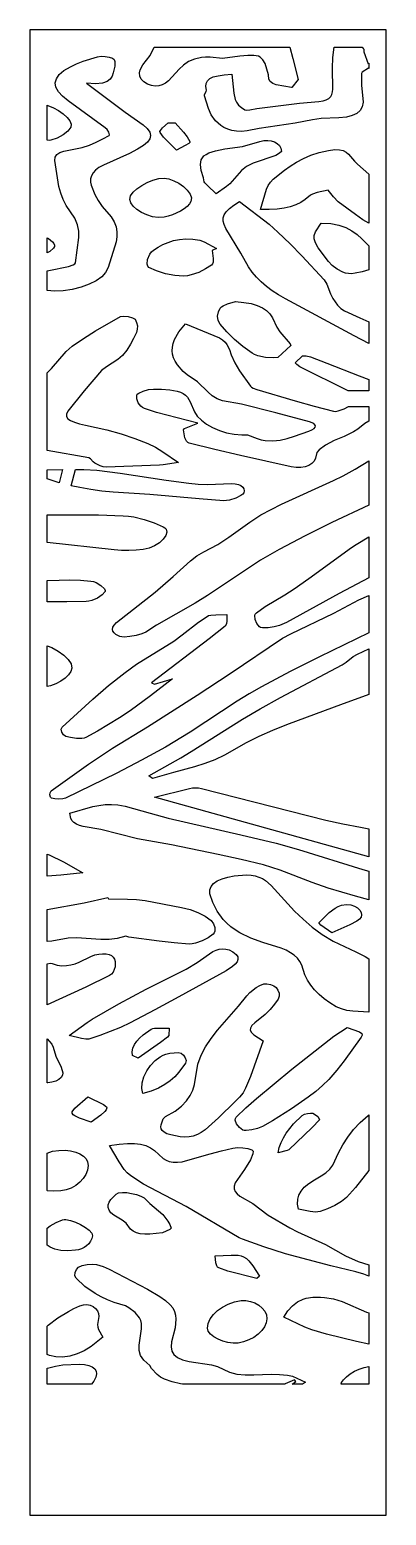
# Model space of a CAD drawing. Extents: x 0 to 408, y 0 to 1700.
import ezdxf

# ---------------------------------------------------------------- set-up
doc = ezdxf.new("R2010")
doc.units = 0
doc.layers.add('CUT', color=1, linetype='Continuous')
doc.layers.add('OUTLINE', color=7, linetype='Continuous')

msp = doc.modelspace()

# ---------------------------------------------------------------- linework, layer by layer
at = {"layer": 'CUT'}
for points in [[(56.02, 1469.44), (54.68, 1476.85), (51.61, 1484.45), (41.68, 1498.89), (38.12, 1505.84), (35.45, 1513.04), (33.49, 1520.42), (30.9, 1535.45), (28.76, 1550.37), (29.01, 1554.29), (31.02, 1557.2), (34.43, 1559.31), (38.88, 1560.83), (59.83, 1565.09), (68.26, 1567.99), (76.2, 1571.41), (83.74, 1575.17), (90.95, 1579.09), (91.37, 1579.64), (90.53, 1582.94), (88.75, 1585.62), (86.52, 1587.84), (44.12, 1618.46), (37.49, 1623.81), (32.78, 1629.03), (30.05, 1634.12), (29.3, 1639.08), (30.55, 1643.92), (33.84, 1648.63), (39.17, 1653.23), (46.55, 1657.71), (53.67, 1661.07), (61.35, 1664.04), (77.66, 1669.02), (81.6, 1669.54), (86.25, 1669.38), (90.87, 1668.65), (94.75, 1667.43), (96.47, 1665.87), (97.38, 1663.47), (97.26, 1658.26), (95.55, 1650.52), (94.24, 1646.81), (92.03, 1643.51), (88.47, 1640.83), (83.1, 1638.99), (75.46, 1638.19), (65.1, 1638.67), (109.32, 1605.72), (129.76, 1591.25), (134.42, 1586.91), (137.3, 1582.83), (138.35, 1578.92), (137.53, 1575.1), (134.79, 1571.28), (130.1, 1567.38), (123.39, 1563.32), (114, 1558.51), (84.25, 1544.98), (79.19, 1542.32), (75.27, 1539.4), (72.43, 1536.26), (70.57, 1532.91), (69.63, 1529.39), (69.54, 1525.73), (70.22, 1521.95), (74.69, 1511.24), (78.33, 1504.43), (82.76, 1497.83), (93.3, 1485.86), (96.79, 1480.14), (98.9, 1474.43), (99.83, 1468.73), (99.77, 1463.04), (98.92, 1457.32), (89.8, 1427.87), (86.86, 1422.12), (82.55, 1417.27), (76.11, 1412.75), (68.01, 1408.73), (58.72, 1405.36), (48.71, 1402.79), (38.46, 1401.17), (28.45, 1400.68), (20, 1401.39), (20, 1423.94), (22.04, 1424.54), (44.33, 1429.17), (49.63, 1430.95), (51.67, 1432.09), (52.5, 1433.24), (56.08, 1462.15)], [(278.16, 1638.55), (275.29, 1640.63), (273.52, 1643.53), (273.04, 1648.38), (269.24, 1661.15), (266.89, 1665.59), (263.69, 1668.56), (261.65, 1669.54), (259.26, 1670.23), (256.48, 1670.63), (249.52, 1670.68), (240.4, 1669.87), (220.6, 1667.19), (206.41, 1668.65), (201.33, 1668.65), (196.69, 1668.27), (188.58, 1666.45), (181.82, 1663.46), (176.11, 1659.57), (171.17, 1655.03), (158.95, 1641.51), (155.32, 1638.73), (151.53, 1636.75), (147.59, 1635.63), (143.51, 1635.39), (139.3, 1636.06), (134.96, 1637.68), (130.5, 1640.29), (127.67, 1643.22), (126.04, 1646.91), (125.58, 1650.78), (126.28, 1654.27), (129.48, 1659.84), (137.68, 1670.58), (142.32, 1680), (297.62, 1680), (301.25, 1667.01), (307.28, 1642.95), (300.04, 1634.02), (299.39, 1633.79), (281.86, 1637.09)], [(323.62, 1596.74), (303.62, 1593.09), (262.43, 1586.81), (248.74, 1584.45), (242.44, 1583.71), (236.64, 1583.83), (231.35, 1584.67), (226.56, 1586.13), (222.28, 1588.09), (218.51, 1590.44), (212.49, 1595.81), (207.79, 1602.53), (204.61, 1609.71), (199.83, 1624.47), (199.96, 1625.98), (201.92, 1629.13), (202.18, 1630.68), (201.54, 1634.98), (201.87, 1638.6), (203.31, 1641.6), (205.98, 1644.03), (209.99, 1645.94), (215.46, 1647.4), (222.51, 1648.44), (231.25, 1649.14), (233.54, 1627.29), (235.01, 1620.11), (236.49, 1616.96), (239.07, 1613.83), (242.39, 1610.88), (246.08, 1608.23), (248.28, 1607.9), (251.78, 1608.32), (259.69, 1609.7), (308.61, 1616.03), (330.84, 1617.72), (335.61, 1618.56), (339.4, 1619.79), (342.31, 1621.42), (344.42, 1623.45), (345.81, 1625.91), (346.56, 1628.8), (346.77, 1632.14), (346.44, 1656.15), (346.86, 1668.09), (348.31, 1680), (380.25, 1680), (381.72, 1678.56), (382.14, 1677.71), (382.2, 1674.74), (387.28, 1661.1), (388, 1661.56), (388, 1655.68), (387.77, 1656.01), (380.55, 1651.23), (379.75, 1649.77), (379.78, 1636.64), (381.4, 1617.13), (380.46, 1611.85), (378.14, 1607.57), (374.38, 1604.21), (369.12, 1601.72), (362.31, 1600.03), (353.86, 1599.08), (333.62, 1598.22)], [(46.97, 1588.45), (43.55, 1583.86), (38.15, 1579.59), (31.44, 1576.01), (24.09, 1573.52), (22.08, 1573.29), (20, 1573.44), (20, 1613.58), (20.87, 1613.35), (27.07, 1610.75), (33, 1607.43), (38.31, 1603.63), (42.69, 1599.6), (45.81, 1595.57), (47.35, 1591.77)], [(149.24, 1582.34), (149.02, 1583.51), (149.49, 1584.8), (151.89, 1587.6), (158.24, 1593.46), (166.43, 1593.45), (175.93, 1582.8), (180.15, 1577.44), (183.18, 1571.96), (183.06, 1570.92), (182.02, 1569.79), (178.01, 1567.33), (167.97, 1562.19), (152.94, 1577.13)], [(199.41, 1555.58), (201.81, 1557.37), (204.79, 1558.94), (212.64, 1561.54), (223.14, 1563.58), (243.44, 1566.4), (263.37, 1572.16), (267.95, 1573.08), (272.34, 1573.29), (276.43, 1572.81), (280.1, 1571.65), (283.22, 1569.84), (285.68, 1567.41), (287.35, 1564.36), (288.11, 1560.73), (285.64, 1558.59), (281.47, 1556.06), (255.66, 1547.17), (248.19, 1543.48), (242.5, 1539.04), (228.83, 1523.48), (225.33, 1520.52), (213.32, 1512.23), (203.4, 1521.54), (200.34, 1524.73), (199.55, 1526.08), (198.72, 1530.64), (196.16, 1538.98), (195.29, 1545.8), (196.31, 1551.27), (197.59, 1553.56)], [(275.38, 1525.61), (278.71, 1528.97), (291.37, 1539.1), (298.12, 1543.96), (305.35, 1548.54), (313.19, 1552.74), (321.8, 1556.45), (331.3, 1559.56), (341.83, 1561.96), (348.94, 1562.83), (354.49, 1562.68), (358.79, 1561.67), (362.13, 1559.96), (364.79, 1557.74), (371.62, 1549.62), (375.13, 1546.05), (388, 1534.62), (388, 1478.59), (381.28, 1482.62), (372.84, 1488.41), (352.94, 1503.11), (347.79, 1508.61), (341.6, 1516.49), (329.09, 1513.61), (323.42, 1511.93), (321.16, 1510.85), (315.02, 1505.58), (310.06, 1502.25), (304.49, 1499.52), (298.2, 1497.37), (291.1, 1495.77), (283.1, 1494.71), (274.1, 1494.15), (264, 1494.09), (270.93, 1517.71), (272.85, 1521.84)], [(115.5, 1509.76), (118.3, 1513.92), (122.64, 1518.05), (128.12, 1521.91), (134.38, 1525.28), (141.03, 1527.92), (147.7, 1529.6), (154.02, 1530.11), (159.23, 1529.28), (164.88, 1527.25), (170.55, 1524.24), (175.82, 1520.53), (180.27, 1516.36), (183.48, 1511.97), (185.03, 1507.63), (184.49, 1503.56), (182.72, 1500.68), (180.06, 1497.81), (176.65, 1495.05), (172.64, 1492.46), (163.45, 1488.13), (158.57, 1486.55), (153.69, 1485.48), (147.11, 1485.13), (140.43, 1486.05), (133.93, 1488.02), (127.91, 1490.83), (122.67, 1494.23), (118.5, 1498.01), (115.71, 1501.95), (114.6, 1505.8)], [(224.83, 1491.76), (228.47, 1495.38), (233.47, 1499.19), (239.88, 1503.31), (273.87, 1477.32), (284.07, 1468.45), (298.04, 1454.98), (311.45, 1441.36), (336.81, 1413.82), (340.16, 1408.74), (344.24, 1397.72), (346.78, 1392.32), (352.27, 1384.61), (355.9, 1381.14), (360.3, 1378.36), (377.9, 1370.16), (388, 1365.65), (388, 1341.05), (371.39, 1349.58), (292.5, 1392.14), (284.72, 1396.6), (277.51, 1401.3), (270.89, 1406.23), (264.86, 1411.41), (259.43, 1416.84), (254.61, 1422.54), (250.41, 1428.5), (241.58, 1444.25), (224.44, 1472.66), (222.37, 1477), (221.3, 1480.96), (221.31, 1484.67), (222.46, 1488.23)], [(333.47, 1478.69), (344.43, 1478.21), (353.76, 1476.46), (361.72, 1473.64), (368.58, 1469.96), (374.6, 1465.61), (380.04, 1460.78), (388, 1452.74), (388, 1425.39), (380.34, 1423.12), (372.23, 1421.22), (368.38, 1420.81), (364.63, 1420.89), (361.45, 1421.47), (358.2, 1422.57), (351.83, 1425.92), (346.18, 1430.21), (341.9, 1434.68), (330.15, 1450.44), (326.95, 1455.97), (325.41, 1460.56), (325.4, 1464.66), (326.82, 1468.74)], [(20, 1444.56), (20, 1461.73), (21.55, 1460.91), (26.17, 1457.26), (27.64, 1455.41), (28.39, 1453.62), (28.17, 1451.98), (27.06, 1450.12), (22.93, 1446.25)], [(164.61, 1458.71), (171.43, 1460.08), (178.72, 1460.67), (186.46, 1460.34), (194.68, 1458.98), (199.75, 1457.28), (213.55, 1449.59), (208.74, 1447.41), (210.03, 1438.17), (209.96, 1433.91), (209.25, 1432.13), (207.91, 1430.66), (201.3, 1426.28), (193.46, 1422.31), (184.91, 1419.37), (180.55, 1418.49), (176.22, 1418.1), (171.18, 1418.19), (165.91, 1418.68), (155.2, 1420.73), (145.06, 1423.93), (136.47, 1427.94), (135.07, 1429.4), (134.38, 1431.56), (134.91, 1437.19), (137.55, 1443.15), (139.5, 1445.74), (141.78, 1447.79), (146.83, 1451.08), (152.31, 1454.08), (158.24, 1456.66)], [(215.85, 1377.13), (218.02, 1381.52), (219.41, 1382.93), (221.38, 1384.16), (226.33, 1386.15), (235.45, 1388.89), (245.1, 1388.02), (253.38, 1386.54), (260.4, 1384.46), (266.26, 1381.79), (271.06, 1378.54), (274.89, 1374.71), (277.84, 1370.31), (282.59, 1359.78), (286.18, 1354.31), (297.98, 1340.57), (298.69, 1338.65), (283.74, 1324.71), (278.81, 1324.41), (269.7, 1325.09), (260.96, 1326.98), (257.29, 1328.31), (254.38, 1329.84), (243.89, 1337.46), (234.35, 1345.66), (225.66, 1354.29), (217.76, 1363.15), (215.51, 1367.39), (214.94, 1372.23)], [(56.93, 1248.97), (63.8, 1247.38), (88.42, 1242.26), (104.6, 1237.57), (120.23, 1232.18), (135.3, 1226.42), (144.09, 1222.19), (152.33, 1217.01), (170.24, 1204.8), (152.56, 1202.19), (148.56, 1201.84), (118.11, 1200.4), (87.38, 1199.47), (84.05, 1199.85), (80.66, 1200.9), (74.4, 1203.86), (72.48, 1205.43), (69.44, 1209.05), (67.49, 1210.06), (20, 1218.47), (20, 1307.29), (25.08, 1312.24), (41.89, 1331.87), (48.66, 1337.79), (61.67, 1346.82), (75.33, 1355.47), (103.7, 1371.97), (107.13, 1372.32), (112.51, 1371.65), (117.71, 1370.33), (120.6, 1368.75), (122.36, 1365.08), (123.19, 1361.16), (123.09, 1357.22), (122.05, 1353.47), (118.94, 1346.7), (115.32, 1339.99), (111.05, 1333.45), (106.01, 1327.18), (100.7, 1322.65), (87.73, 1314.37), (82.33, 1309.84), (62.38, 1286.87), (43.78, 1263.33), (42.06, 1260.13), (42.06, 1257.31), (43.66, 1254.84), (46.74, 1252.65), (51.21, 1250.72)], [(177.24, 1243.66), (192.35, 1249.6), (144.9, 1262.1), (131.42, 1266.54), (129.23, 1267.65), (127.28, 1269.2), (124.27, 1273.19), (122.59, 1277.68), (122.43, 1281.86), (123.12, 1282.99), (124.68, 1284.17), (129.64, 1286.42), (135.76, 1288.12), (141.54, 1288.79), (150.76, 1288.62), (160.21, 1287.93), (168.85, 1286.43), (172.54, 1285.3), (175.65, 1283.85), (178.35, 1281.91), (180.54, 1279.63), (183.76, 1274.33), (188.49, 1262.85), (191.75, 1257.8), (196.44, 1253.03), (202.36, 1248.64), (209.28, 1244.75), (216.99, 1241.45), (225.3, 1238.86), (233.98, 1237.08), (242.82, 1236.22), (249.09, 1236.3), (260.16, 1232.05), (264.76, 1230.83), (269.26, 1230.04), (278.01, 1229.6), (286.48, 1230.43), (294.76, 1232.23), (302.93, 1234.72), (319.24, 1240.55), (322.96, 1242.12), (325.41, 1243.68), (326.71, 1245.2), (326.98, 1246.65), (326.35, 1248.01), (324.94, 1249.25), (320.3, 1251.25), (281.79, 1261.58), (242.38, 1271.34), (220.73, 1275.43), (214.55, 1277.6), (208.88, 1281.05), (204.01, 1285.13), (191.86, 1297.01), (180.08, 1305.22), (175.73, 1308.95), (168.93, 1316.6), (166.49, 1320.52), (164.69, 1324.51), (163.53, 1328.56), (163.03, 1332.67), (163.19, 1336.85), (164.01, 1341.1), (165.49, 1345.41), (170.45, 1354.24), (178.1, 1363.34), (217.15, 1347.23), (220.78, 1345), (223.56, 1342.58), (225.67, 1339.96), (228.51, 1334.22), (230.61, 1327.89), (234.65, 1318.73), (240.17, 1309.75), (252.6, 1292), (253.78, 1290.9), (255.57, 1289.92), (259.83, 1288.38), (303.6, 1275.24), (325.47, 1269.04), (347.56, 1263.45), (350.07, 1263.29), (353.02, 1263.78), (359.74, 1266.19), (364.81, 1268.74), (388, 1268.74), (388, 1252.23), (383.36, 1249.37), (375.44, 1242.8), (370.51, 1239.67), (359.68, 1234.51), (348.54, 1229.83), (343.22, 1227.31), (338.26, 1224.46), (331.17, 1219.1), (328.64, 1216.14), (327.06, 1209.55), (325.41, 1206.31), (322.8, 1203.55), (319.35, 1201.35), (315.16, 1199.8), (310.33, 1198.98), (304.96, 1198.95), (299.17, 1199.82), (241.07, 1212.78), (211.83, 1219.57), (182.61, 1226.78), (180.87, 1227.6), (179.46, 1228.99), (177.48, 1232.99), (175.89, 1242.26)], [(340, 1318.57), (376.85, 1303.86), (388, 1299.68), (388, 1286.74), (364.51, 1286.74), (308.94, 1314.27), (305.53, 1316.72), (303.67, 1318.82), (312.09, 1326.66), (316.16, 1326.63), (321.16, 1325.67)], [(20, 1196.41), (37.39, 1196.6), (33.62, 1181.61), (20, 1185.9)], [(245.07, 1174.69), (245.43, 1172.46), (244.89, 1170.02), (243.75, 1168.46), (241.7, 1166.85), (235.69, 1163.84), (228.58, 1161.66), (225.15, 1161.1), (222.09, 1161), (194.06, 1163.02), (137.51, 1168.07), (95.61, 1170.84), (82.66, 1172.12), (69.96, 1173.83), (57.51, 1175.99), (47.52, 1178.13), (52.23, 1196.8), (62.05, 1196.8), (76.95, 1195.86), (103.64, 1192.47), (156.09, 1184.52), (182.16, 1180.92), (192.82, 1179.98), (203.7, 1179.7), (230.61, 1180.76), (235.11, 1180.39), (238.83, 1179.54), (241.74, 1178.28), (243.83, 1176.64)], [(315.34, 1121), (285.36, 1105.31), (264.2, 1092.82), (203.53, 1052.4), (189.3, 1043.79), (144.91, 1018.55), (132.92, 1010.51), (128.36, 1008.57), (121.86, 1006.83), (114.73, 1005.45), (108.08, 1004.9), (105.27, 1005.08), (103.01, 1005.65), (98.43, 1008.1), (96.53, 1009.73), (95.17, 1011.63), (94.57, 1013.77), (94.93, 1016.13), (96.46, 1018.72), (99.39, 1021.5), (143.39, 1056.48), (164.3, 1074.21), (184.03, 1092.23), (191.19, 1097.89), (199.07, 1102.52), (215.26, 1111.09), (227.99, 1119.33), (252.02, 1136.55), (264.6, 1144.73), (276.09, 1151.06), (288.2, 1156.96), (347.67, 1184.04), (358.74, 1189.59), (372.38, 1197.3), (388, 1206.6), (388, 1155.93), (345.86, 1136)], [(142.88, 1109.47), (136.58, 1106.77), (129.75, 1105.21), (121.62, 1104.43), (113.31, 1104.06), (104.98, 1104.14), (96.81, 1104.69), (20, 1113.08), (20, 1144.99), (78.84, 1144.75), (106.79, 1143.84), (112.89, 1143.31), (119.01, 1142.38), (131.08, 1139.53), (142.53, 1135.67), (152.87, 1131.2), (154.73, 1130.01), (155.98, 1128.57), (156.79, 1125.1), (155.59, 1121.13), (152.68, 1116.98), (148.34, 1112.99)], [(269.53, 1039.96), (291.89, 1053.19), (302.63, 1060.01), (319.34, 1071.86), (368.12, 1107.57), (373.42, 1111.09), (388, 1119.73), (388, 1072.72), (354.07, 1054.71), (293.76, 1021.56), (285.66, 1018.03), (279.75, 1016.53), (272.68, 1015.69), (266.41, 1015.66), (264.2, 1015.99), (262.93, 1016.57), (259.95, 1020.51), (257.97, 1025.13), (257.58, 1029.53), (258.16, 1031.37), (259.36, 1032.82)], [(64.56, 1045.65), (42.48, 1045.28), (20, 1045.45), (20, 1069.55), (33.51, 1070.09), (45.91, 1070.32), (58.13, 1070.1), (70.01, 1069.13), (72.85, 1068.47), (75.85, 1067.27), (81.54, 1063.85), (85.59, 1060.06), (86.51, 1058.39), (86.46, 1057.09), (82.99, 1053.29), (77.44, 1049.65), (70.92, 1046.86), (67.65, 1046.01)], [(28.87, 819.84), (25.02, 820.6), (23.7, 821.91), (23.13, 824.31), (23.43, 826.92), (24.7, 828.88), (67.14, 859.53), (94.83, 877.84), (134.96, 902.39), (191.63, 938.43), (229.48, 963.39), (289.4, 1003.81), (298.6, 1008.58), (348.1, 1032.38), (376.67, 1047.73), (388, 1052.54), (388, 1009.79), (331.55, 982.55), (298.17, 965.7), (265.36, 948.08), (251.27, 939.92), (237.53, 931.44), (183.6, 896.17), (155.43, 878.93), (128.09, 863.93), (99.64, 849.41), (41.07, 820.71), (37.72, 819.8), (33.38, 819.54)], [(122.28, 973.95), (164.95, 1000.44), (174.59, 1007.47), (193.01, 1021.89), (202.87, 1028.66), (204.75, 1029.49), (207.13, 1030.03), (212.92, 1030.49), (225.55, 1030.75), (225.73, 1023.49), (225.33, 1020.09), (223.48, 1017.34), (205.25, 1002.93), (139.42, 952.54), (142.95, 950.92), (163.52, 957.3), (138.09, 937.71), (114.94, 920.74), (102.91, 912.73), (77.58, 897.28), (64.18, 889.99), (62.23, 889.32), (59.68, 888.96), (53.45, 889.03), (46.82, 889.92), (41.15, 891.34), (38.52, 893.24), (36.69, 896.31), (36.08, 899.58), (37.06, 902.05), (72.25, 933.87), (90.32, 949.42), (109.03, 964.58)], [(44.52, 961.58), (40.6, 957.88), (35.65, 954.5), (29.92, 951.61), (23.69, 949.35), (20, 948.52), (20, 995.1), (25.13, 993.05), (32.57, 988.98), (39.01, 984.31), (44.04, 979.32), (47.25, 974.25), (48.23, 969.37), (47.15, 965.46)], [(173.03, 866.96), (184.92, 874), (243.62, 911.08), (263.53, 922.94), (286.85, 935.85), (357.39, 973.12), (361.98, 976.11), (370.29, 982.7), (374.99, 985.53), (388, 991.61), (388, 939.08), (372.43, 933.72), (358.63, 928.64), (293.65, 904.47), (277.63, 898.1), (262.17, 891.32), (247.51, 884.01), (223, 869.74), (211.74, 864.56), (200.2, 860.24), (188.45, 856.54), (164.58, 850.02), (140.67, 843.01), (136.14, 846.29)], [(338.64, 795.3), (358.41, 791.07), (378.46, 787.35), (388, 785.39), (388, 753.41), (142.77, 821.66), (182.81, 831.82), (186.16, 832.35), (193.28, 832.35), (196.45, 831.81)], [(158.45, 797.86), (199.98, 788.03), (241.51, 778.76), (282.14, 769.07), (307.59, 762.01), (381.29, 739.06), (388, 737.08), (388, 704.46), (372.93, 708.66), (341.63, 717.82), (323.02, 724.15), (286.63, 738.13), (267.49, 744.2), (241.99, 750.56), (215.73, 756.27), (162.12, 767.15), (123.27, 774.1), (81.35, 784.76), (61.35, 788.22), (56.92, 789.41), (53.38, 790.9), (50.65, 792.71), (48.63, 794.86), (47.23, 797.36), (45.9, 803.49), (72.19, 810.91), (79.18, 812.36), (86.2, 813.26), (93.41, 813.52), (100.99, 813.01), (109.08, 811.63), (137.97, 803.3)], [(38.65, 747.85), (60.6, 735.34), (35.42, 732.6), (20, 731.33), (20, 756.6), (22.26, 755.64)], [(225.4, 677.49), (221.28, 681.81), (214.41, 691.16), (209.39, 701.12), (206.26, 711.29), (206.09, 715.75), (207.5, 719.71), (210.37, 723.15), (214.59, 726.07), (220.03, 728.46), (226.58, 730.32), (234.12, 731.63), (248.13, 732.73), (253.26, 732.47), (257.96, 731.66), (262.26, 730.33), (266.19, 728.53), (269.79, 726.3), (276.15, 720.73), (303.15, 691.41), (312.72, 681.98), (323.05, 672.99), (334.45, 664.57), (347.17, 656.9), (373.1, 644.97), (383.8, 639.44), (388, 636.87), (388, 575.79), (369.54, 576.84), (362.91, 577.76), (356.57, 579.4), (350.66, 582.02), (343.43, 586.46), (336.89, 591.15), (331.05, 596.09), (325.93, 601.3), (321.54, 606.78), (317.89, 612.51), (314.98, 618.52), (311.21, 629.43), (309.04, 633.62), (306.24, 637.4), (302.77, 640.78), (298.56, 643.82), (293.56, 646.53), (287.72, 648.96), (266.77, 655.47), (253.03, 660.57), (240.5, 666.53), (234.93, 669.87), (229.96, 673.47)], [(211.75, 668.29), (211.07, 666.45), (209.87, 664.94), (204.29, 660.95), (197.14, 657.26), (189.55, 654.6), (185.93, 653.89), (182.64, 653.72), (165.26, 654.94), (148.03, 656.95), (113.54, 661.68), (110.08, 662.65), (99.99, 660.02), (90.75, 658.95), (81.52, 658.96), (53.63, 660.69), (44.14, 660.24), (25.42, 656.84), (20, 656.49), (20, 693.12), (62.16, 700.92), (89.31, 706.97), (90.16, 705.32), (111.71, 705.16), (122.21, 704.76), (132.06, 703.47), (173.73, 695.7), (183.45, 693.09), (192.47, 689.81), (200.57, 685.66), (207.55, 680.45), (210.25, 676.88), (211.77, 672.54)], [(377.31, 682.19), (374.43, 679.97), (366.3, 675.73), (345.69, 666.58), (333.22, 675.37), (331.01, 677.53), (331.06, 678.2), (342.65, 689.83), (349.37, 694.79), (353.04, 696.68), (356.93, 698.02), (362.48, 698.84), (367.42, 698.47), (371.65, 697.14), (375.08, 695.1), (377.64, 692.58), (379.23, 689.82), (379.76, 687.06), (379.15, 684.52)], [(238, 638.96), (238.26, 636.07), (237.19, 633.25), (235.04, 630.52), (232.08, 627.93), (224.81, 623.22), (170.8, 593.25), (143.11, 578.38), (114.95, 563.61), (103.92, 558.36), (92.24, 553.56), (80.12, 549.13), (67.8, 544.97), (66.1, 544.67), (64.09, 544.74), (59.09, 545.72), (45.04, 549.15), (65.62, 564.07), (71.31, 567.66), (102.07, 585.22), (133.15, 602.24), (179.09, 625.12), (191.44, 632.52), (209.71, 645.06), (213.26, 646.7), (216.87, 647.81), (220.56, 648.28), (224.36, 648.01), (228.28, 646.9), (232.34, 644.85), (236.11, 641.9)], [(69.81, 639.62), (74.47, 641.23), (79.03, 642.2), (83.37, 642.59), (87.33, 642.4), (90.79, 641.69), (93.61, 640.47), (95.65, 638.78), (97.01, 636.52), (97.8, 633.77), (97.73, 627.56), (95.57, 621.69), (93.74, 619.35), (91.43, 617.65), (64.16, 604.22), (20, 583.99), (20, 631.19), (23.31, 631.66), (25.75, 631.32), (31.4, 629.61), (36.85, 628.88), (42.1, 628.97), (47.14, 629.77), (51.98, 631.14), (56.6, 632.95)], [(252.44, 557.51), (252.25, 555), (253.66, 552.56), (256.63, 549.92), (267.07, 543.08), (252.54, 502.21), (247.07, 488.8), (244.06, 483.58), (239.92, 478.43), (235.13, 473.36), (215.93, 454.65), (200.74, 441.2), (196.34, 437.97), (191.81, 435.57), (187.16, 433.95), (182.35, 433.05), (177.37, 432.78), (172.22, 433.1), (161.31, 435.22), (156.97, 436.65), (153.82, 438.31), (151.73, 440.18), (150.54, 442.25), (150.13, 444.49), (150.34, 446.9), (152.82, 453.57), (155.39, 456.34), (166.44, 462.62), (173.8, 468.21), (179.42, 474.11), (183.56, 480.25), (186.48, 486.57), (188.43, 493.01), (192.46, 516.38), (196.15, 526.44), (201.27, 536.21), (207.55, 545.76), (214.72, 555.13), (238.91, 582.67), (248.38, 594.49), (251.98, 598.25), (259.14, 603.96), (263.34, 606.36), (267.84, 608.08), (271.29, 608.2), (275.5, 607.29), (279.42, 605.71), (282.01, 603.82), (283.99, 600.79), (285.25, 597.38), (285.47, 593.93), (284.34, 590.79), (280.02, 584.81), (275.02, 578.92), (269.33, 573.25), (257.77, 563.7), (254.27, 560.33)], [(20.89, 495.04), (20, 495.05), (20, 545.04), (25.3, 539.05), (27.01, 535.67), (29.89, 525.45), (35.85, 512.79), (37.81, 506.32), (37.56, 503.46), (35.96, 500.89), (33.27, 498.68), (29.7, 496.92), (25.49, 495.68)], [(125.81, 546.09), (129.83, 549.62), (139.12, 556.26), (140.72, 556.95), (142.82, 557.36), (148.08, 557.56), (159.68, 557.35), (159.16, 549.21), (157.65, 547.07), (149.64, 540.96), (123.97, 523.19), (117.53, 526.17), (117.15, 530.49), (117.93, 534.63), (119.72, 538.61), (122.4, 542.43)], [(235.41, 454.08), (236.27, 455.56), (247.43, 466.36), (259.31, 476.9), (300.03, 510.35), (348.17, 548.35), (363.24, 558.11), (377.22, 553.26), (380.02, 551.34), (380.43, 549.51), (379.43, 547.03), (359.7, 520), (351.28, 509.19), (342.15, 498.55), (335.19, 491.69), (327.3, 485.07), (318.79, 478.64), (299.6, 465.18), (277.72, 451.3), (266.19, 444.72), (260.76, 442.55), (254.07, 440.92), (247.86, 440.19), (245.48, 440.28), (243.89, 440.74), (239.88, 443.94), (236.74, 448.08), (235.27, 452.26)], [(152.54, 526.44), (155.73, 527.65), (160.3, 528.72), (165.37, 529.39), (169.97, 529.44), (173.15, 528.69), (175.98, 526.4), (178.05, 523.42), (178.95, 520.26), (178.28, 517.46), (170.57, 506.93), (165.96, 501.93), (160.65, 497.2), (154.49, 492.82), (147.33, 488.86), (139.01, 485.4), (129.37, 482.5), (128.18, 488.35), (128.69, 494.89), (130.69, 501.74), (133.98, 508.52), (138.34, 514.87), (143.56, 520.42), (149.43, 524.8)], [(51.52, 456.97), (49.65, 458.43), (48.67, 460.05), (48.76, 461.76), (51.66, 465.8), (66.4, 478.87), (84.46, 470.18), (87.96, 467.45), (88.22, 466.12), (87.35, 464.1), (85.8, 462.06), (81.21, 457.97), (70.3, 449.76), (57.1, 454.43)], [(296.43, 418.24), (294.6, 417.26), (284.12, 414.72), (285.54, 420.71), (287.62, 426.49), (290.33, 432.06), (293.63, 437.46), (301.81, 447.8), (311.86, 457.65), (314.27, 458.9), (317.78, 459.87), (321.32, 460.34), (323.79, 460.11), (326.85, 458.41), (329.65, 456.19), (331.73, 453.06), (331.49, 452.35), (323.22, 443.71)], [(319.29, 379.56), (325.77, 383.86), (333.67, 388.36), (338.89, 391.83), (343.35, 396.04), (346.86, 400.6), (353.33, 414.58), (358.17, 423.8), (363.85, 432.73), (370.52, 441.36), (378.3, 449.67), (387.3, 457.62), (388, 458.13), (388, 394.72), (372.67, 375.2), (362.45, 363.69), (356.64, 358.9), (349.2, 354.53), (340.83, 350.73), (332.25, 347.62), (329.78, 347.12), (327.06, 347.03), (321.01, 347.75), (307.52, 350.24), (306.53, 356.2), (306.64, 361.56), (307.92, 366.44), (310.42, 370.98), (314.19, 375.3)], [(115.69, 388.44), (111.54, 391.94), (107.99, 395.8), (102.17, 404.34), (91.4, 423.02), (102.33, 424.71), (111.78, 425.56), (119.91, 425.58), (126.91, 424.77), (132.95, 423.13), (138.21, 420.67), (142.85, 417.38), (152.67, 408.2), (155.98, 406.26), (159.75, 404.84), (164.03, 404.03), (168.92, 403.93), (174.47, 404.64), (180.78, 406.24), (206.42, 413.79), (219.34, 417.16), (232.33, 420.13), (237.93, 420.77), (243.86, 420.58), (249.52, 419.69), (254.34, 418.26), (255.5, 416.56), (255.26, 413.58), (252.59, 406.83), (245.8, 395.67), (235.2, 380.51), (233.92, 376.79), (233.92, 373.46), (235.07, 370.45), (237.25, 367.71), (240.33, 365.18), (255.33, 356.73), (272.83, 343.61), (297.79, 328.81), (306.5, 324.2), (338.38, 309.89), (361.32, 296.9), (375.89, 290.61), (388, 286.51), (388, 273.63), (382.2, 275.89), (373.1, 278.56), (344.43, 285.43), (318.47, 292.16), (292.72, 299.35), (267.95, 307.31), (243.62, 315.91), (239.51, 317.69), (178.94, 353.37), (130.38, 378.95)], [(64.41, 407.94), (66.21, 404.3), (66.78, 400.17), (66.03, 394.98), (64.1, 389.98), (61.12, 385.29), (57.23, 381.04), (52.59, 377.38), (47.32, 374.43), (41.57, 372.33), (35.48, 371.21), (27.7, 370.9), (20.46, 371.42), (20, 371.51), (20, 414.55), (26.05, 416.57), (33.28, 417.6), (40.38, 417.65), (46.85, 416.98), (52.59, 415.64), (57.49, 413.65), (61.47, 411.07)], [(126.96, 365.32), (130.86, 363.41), (137.51, 356.91), (152.2, 344.21), (158.16, 336.73), (160.33, 332.73), (161.71, 328.61), (160.41, 327.12), (151.97, 323.19), (137.57, 321.82), (131.61, 321.76), (126.45, 322.23), (122.06, 323.3), (118.4, 325.05), (115.44, 327.54), (110.25, 334.41), (105.95, 337.55), (96.2, 343.47), (92.84, 346.24), (90.75, 349.13), (89.82, 352.1), (89.95, 355.14), (91.03, 358.23), (92.94, 361.35), (98.84, 367.61), (101.74, 368.96), (105.99, 369.45), (111.1, 369.2), (116.61, 368.35), (122.05, 367.01)], [(65.1, 308.37), (62.31, 306.39), (59.2, 304.86), (55.86, 303.8), (52.33, 303.26), (43.43, 302.7), (35.6, 303.11), (28.92, 304.45), (23.47, 306.67), (20, 309.2), (20, 328.64), (23.32, 331.12), (30.32, 334.93), (37.45, 337.93), (39.29, 338.32), (41.48, 338.34), (46.65, 337.4), (52.42, 335.42), (58.27, 332.67), (63.65, 329.47), (68.04, 326.09), (70.91, 322.82), (71.73, 319.96), (70.89, 316.58), (69.46, 313.5), (67.5, 310.75)], [(212.2, 297.03), (230.36, 297.69), (238.63, 297.49), (242.04, 296.91), (244.77, 295.86), (248.01, 293.72), (250.76, 291.25), (255.25, 285.64), (263.03, 273.63), (259.78, 271.03), (226.75, 279.5), (216.51, 283.04), (215.02, 283.99), (214.02, 285.35), (213.05, 288.94)], [(134.77, 258.93), (148.96, 250.41), (155.26, 245.8), (160.82, 240.88), (163.62, 237.36), (165.54, 233.35), (166.68, 228.96), (167.14, 224.28), (166.39, 214.53), (162.29, 198.37), (161.76, 192.7), (162.6, 187.87), (164.94, 183.84), (168.96, 180.53), (174.79, 177.87), (182.59, 175.81), (208, 172.04), (214.97, 170.23), (228.42, 163.72), (237.16, 161.53), (246.51, 160.61), (256.27, 160.55), (276.1, 161.31), (285.73, 161.29), (294.88, 160.45), (300.5, 159.05), (315.55, 152.37), (312.04, 150), (300.25, 150), (304.66, 152.93), (302.8, 154.85), (292.28, 150.26), (292.01, 150), (174.86, 150), (172.58, 150.46), (163.07, 152.81), (154.08, 155.64), (149.53, 158.02), (145.86, 161.18), (139.29, 168.14), (137.59, 171.58), (130.49, 177.39), (126.91, 182.78), (125.36, 188.57), (125.28, 194.64), (127.91, 213.41), (127.8, 219.49), (127.01, 222.72), (125.48, 225.98), (120.54, 232.22), (113.6, 237.49), (109.58, 239.53), (96.76, 243.68), (88.88, 246.69), (81.63, 250.03), (74.94, 253.7), (63.1, 261.94), (52.98, 271.3), (51.72, 274.1), (51.9, 277.68), (53.37, 281.24), (55.94, 283.98), (60.14, 285.75), (65.83, 286.94), (71.7, 287.38), (76.45, 286.89), (83.98, 284.52), (91.04, 281.64)], [(69.25, 240.39), (72.61, 238.94), (75.4, 236.82), (77.48, 234.14), (78.72, 231.03), (78.97, 227.57), (77.65, 218.34), (77.81, 215.38), (78.69, 212.61), (83.76, 203.71), (70.13, 193.09), (62.32, 188.27), (54.15, 184.64), (45.85, 182.23), (37.66, 181.08), (29.8, 181.23), (22.52, 182.71), (20, 183.83), (20, 216.6), (21.25, 217.66), (32.26, 225.9), (44.24, 233.38), (50.59, 236.7), (57.17, 239.65), (61.39, 240.86), (65.47, 241.07)], [(234.32, 244.16), (241.76, 245.64), (247.23, 245.74), (252.57, 244.82), (257.6, 243), (262.12, 240.41), (265.96, 237.18), (268.92, 233.46), (270.82, 229.35), (271.48, 225), (270.74, 220.36), (268.7, 215.76), (265.52, 211.35), (261.36, 207.26), (256.4, 203.64), (250.8, 200.63), (244.72, 198.38), (238.35, 197.04), (232.67, 196.85), (226.76, 197.62), (220.92, 199.22), (215.47, 201.49), (210.69, 204.28), (206.89, 207.45), (204.37, 210.84), (203.44, 214.32), (204.23, 219.58), (206.54, 224.77), (210.2, 229.73), (215, 234.31), (220.75, 238.34), (227.25, 241.68)], [(290.7, 226.67), (295.41, 233.84), (300.58, 239.66), (306.32, 244.15), (312.76, 247.34), (316.27, 248.46), (323.96, 249.74), (332.64, 249.78), (337.38, 249.34), (347.74, 247.56), (357.35, 244.76), (385.55, 232.31), (388, 231.62), (388, 195.9), (373.88, 198.99), (339.71, 207.45), (322.95, 212.17), (314.64, 215.14)], [(71.61, 169.88), (74.38, 167.71), (75.98, 165.01), (76.39, 161.77), (75.57, 158.03), (73.39, 153.42), (70.83, 150), (20, 150), (20, 168.31), (21.71, 168.86), (29.53, 170.72), (38.05, 172.13), (56.57, 172.95), (62.68, 172.51), (67.7, 171.48)], [(388, 170.17), (388, 150), (356.35, 150), (356.82, 151.77), (359.03, 155.19), (362.37, 158.59), (366.62, 161.83), (371.56, 164.75), (376.99, 167.22), (382.7, 169.1)]]:
    msp.add_lwpolyline(points, close=True, dxfattribs=at)
at = {"layer": 'OUTLINE'}
msp.add_lwpolyline([(0, 0), (408, 0), (408, 1700), (0, 1700)], close=True, dxfattribs=at)

doc.saveas('drawing.dxf')
